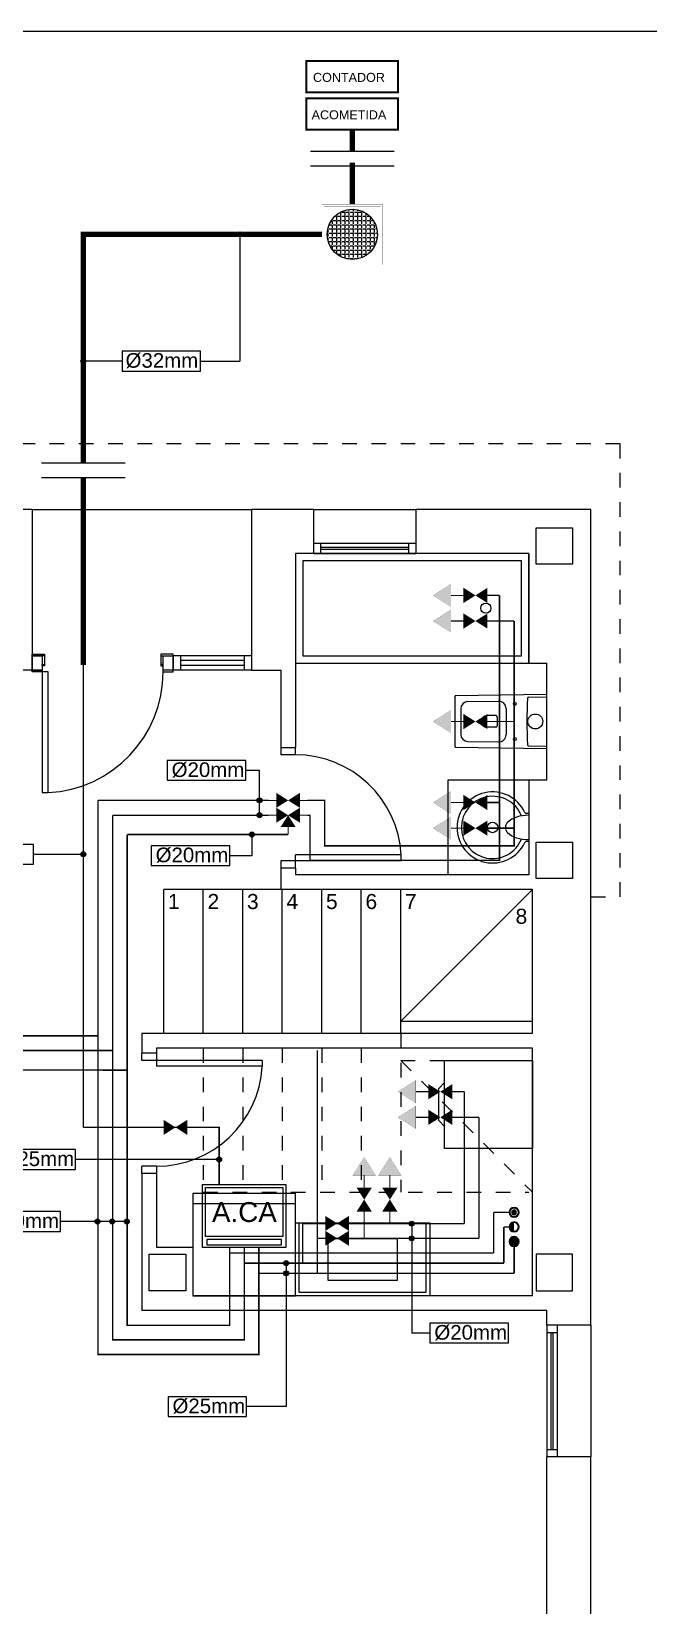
# Model space of a CAD drawing. Header units: millimetres. Extents: x 441156 to 441876, y 4514765 to 4515211.
# Drawn here: x 441370.11 to 441374.33, y 4514959.17 to 4514969.94 of the extents above; entities that cross this region are included whole.
import ezdxf
from ezdxf.enums import TextEntityAlignment as Align

# ---------------------------------------------------------------- set-up
doc = ezdxf.new("R2010")
doc.units = ezdxf.units.MM
for name, pattern in [('CONTINUA', [0]), ('DASHED', [0.75, 0.5, -0.25]), ('RAYITAS', [0.375, 0.25, -0.125])]:
    doc.linetypes.add(name, pattern=pattern)
doc.layers.add('01_cartela', color=6, linetype='Continuous', plot=False)
for name, color, linetype in [('01_mono BAJA', 2, 'Continuous'), ('01_proyección', 4, 'RAYITAS'), ('01_textos', 7, 'Continuous'), ('INGIN CLIMATIZACION TEXTO', 7, 'Continuous'), ('INGIN FONTANERIA ACS', 10, 'Continuous'), ('INGIN FONTANERIA AGUA FRIA', 150, 'Continuous'), ('INGIN FONTANERIA MAQUINAS', 7, 'Continuous'), ('INGIN SANEAMIENTO TEXTO', 7, 'Continuous')]:
    doc.layers.add(name, color=color, linetype=linetype)
doc.styles.add('Estilo1', font='swissel.ttf')
doc.styles.add('NIEVES2', font='sanss___.ttf')

# ---------------------------------------------------------------- blocks, each defined once
blk = doc.blocks.new('CALDERA')
at = {"layer": 'INGIN FONTANERIA MAQUINAS', "color": 5}
for points in [[(2.5155, 32.4781), (2.5155, 32.8604), (3.0215, 32.8604), (3.0215, 32.4781), (2.5155, 32.4781)], [(2.5337, 32.5457), (2.5337, 32.8422), (3.0033, 32.8422), (3.0033, 32.5457)], [(3.0033, 32.5457), (2.5337, 32.5457)]]:
    blk.add_lwpolyline(points, dxfattribs=at)
blk.add_lwpolyline([(2.5418, 32.4941), (2.9951, 32.4941), (2.9951, 32.5273), (2.5418, 32.5273)], close=True, dxfattribs=at)
at = {"layer": 'INGIN FONTANERIA MAQUINAS', "color": 5, "style": 'NIEVES2'}
blk.add_text('A.CA', height=0.12049, dxfattribs=at).set_placement((2.5731, 32.6328))
blk = doc.blocks.new('MONTANTE AF')
at = {"layer": 'INGIN FONTANERIA AGUA FRIA', "ltscale": 0.01}
h = blk.add_hatch(color=256, dxfattribs=at)
h.dxf.hatch_style = 1
edge = h.paths.add_edge_path()
edge.add_arc((52.455, 53.384), 0.222, 0, 360)
edge = h.paths.add_edge_path(flags=17)
edge.add_arc((52.455, 53.384), 0.192, 0, 360)
h = blk.add_hatch(color=256, dxfattribs=at)
h.dxf.hatch_style = 1
edge = h.paths.add_edge_path()
edge.add_arc((52.455, 53.384), 0.192, 0, 360)
for radius in [0.222, 0.192]:
    blk.add_circle((52.455, 53.384), radius, dxfattribs=at)
blk = doc.blocks.new('MONTANTE ACS')
at = {"layer": 'INGIN FONTANERIA ACS', "ltscale": 0.01}
h = blk.add_hatch(color=256, dxfattribs=at)
h.dxf.hatch_style = 1
edge = h.paths.add_edge_path()
edge.add_arc((52.455, 52.184), 0.222, 0, 360)
edge = h.paths.add_edge_path(flags=17)
edge.add_arc((52.455, 52.184), 0.192, 0, 360)
h = blk.add_hatch(color=256, dxfattribs=at)
h.dxf.hatch_style = 1
edge = h.paths.add_edge_path()
edge.add_line((52.455, 51.992), (52.455, 52.376))
edge.add_arc((52.455, 52.184), 0.192, 90, 270)
for radius in [0.222, 0.192]:
    blk.add_circle((52.455, 52.184), radius, dxfattribs=at)
blk = doc.blocks.new('MONTANTE RACS')
at = {"layer": 'INGIN FONTANERIA ACS', "ltscale": 0.01}
h = blk.add_hatch(color=86, dxfattribs=at)
h.dxf.hatch_style = 1
edge = h.paths.add_edge_path()
edge.add_arc((52.455, 50.984), 0.222, 0, 360)
edge = h.paths.add_edge_path(flags=17)
edge.add_arc((52.455, 50.984), 0.192, 0, 360)
h = blk.add_hatch(color=86, dxfattribs=at)
h.dxf.hatch_style = 1
edge = h.paths.add_edge_path()
edge.add_arc((52.455, 50.984), 0.105, 0, 360)
at = {"layer": 'INGIN FONTANERIA ACS', "color": 86, "ltscale": 0.01}
for radius in [0.222, 0.192, 0.105]:
    blk.add_circle((52.455, 50.984), radius, dxfattribs=at)
blk = doc.blocks.new('LLAVE DE CORTE')
at = {"layer": 'INGIN FONTANERIA AGUA FRIA'}
h = blk.add_hatch(color=256, dxfattribs=at)
h.dxf.hatch_style = 1
h.paths.add_polyline_path([(52.208, 49.627), (52.208, 49.94), (52.455, 49.784)])
h = blk.add_hatch(color=256, dxfattribs=at)
h.dxf.hatch_style = 1
h.paths.add_polyline_path([(52.703, 49.627), (52.703, 49.94), (52.455, 49.784)])
at = {"layer": 'INGIN FONTANERIA AGUA FRIA', "ltscale": 0.01}
for points, const_width in [([(52.208, 49.784), (52.05, 49.784)], 0.02), ([(52.208, 49.627), (52.208, 49.94), (52.455, 49.784), (52.208, 49.627)], 0.0015), ([(52.703, 49.627), (52.703, 49.94), (52.455, 49.784), (52.703, 49.627)], 0.0015), ([(52.703, 49.784), (52.861, 49.784)], 0.02)]:
    blk.add_lwpolyline(points, dxfattribs=dict(at, const_width=const_width))
blk = doc.blocks.new('3 VIAS')
at = {"layer": 'INGIN FONTANERIA ACS'}
h = blk.add_hatch(color=256, dxfattribs=at)
h.dxf.hatch_style = 1
h.paths.add_polyline_path([(52.208, 48.427), (52.208, 48.74), (52.455, 48.584)])
h = blk.add_hatch(color=256, dxfattribs=at)
h.dxf.hatch_style = 1
h.paths.add_polyline_path([(52.612, 48.832), (52.299, 48.832), (52.455, 48.584)])
h = blk.add_hatch(color=256, dxfattribs=at)
h.dxf.hatch_style = 1
h.paths.add_polyline_path([(52.703, 48.427), (52.703, 48.74), (52.455, 48.584)])
at = {"layer": 'INGIN FONTANERIA ACS', "ltscale": 0.01}
for points, const_width in [([(52.208, 48.427), (52.208, 48.74), (52.455, 48.584), (52.208, 48.427)], 0.0015), ([(52.612, 48.832), (52.299, 48.832), (52.455, 48.584), (52.612, 48.832)], 0.0015), ([(52.456, 48.832), (52.456, 48.99)], 0.02), ([(52.703, 48.427), (52.703, 48.74), (52.455, 48.584), (52.703, 48.427)], 0.0015), ([(52.208, 48.584), (52.05, 48.584)], 0.02), ([(52.703, 48.584), (52.861, 48.584)], 0.02)]:
    blk.add_lwpolyline(points, dxfattribs=dict(at, const_width=const_width))
blk = doc.blocks.new('A$C05441830')
at = {"layer": '01_mono BAJA', "color": 254, "linetype": 'CONTINUA'}
for p, q in [((4.1, 13.25), (3, 13.25)), ((4.1, 13.25), (4.1, 12.15)), ((4.1, 13.25), (5.6, 13.25)), ((6.025, 13.25), (5.6, 13.25)), ((5.6, 13.25), (5.6, 12.15)), ((6.025, 12.95), (6.025, 13.25)), ((6.025, 13.25), (6.725, 13.25)), ((7.92, 13.25), (6.725, 13.25)), ((6.725, 12.95), (6.725, 13.25)), ((7.92, 7.67), (7.92, 13.25)), ((5.9, 12.95), (5.9, 11.622)), ((6.025, 12.95), (5.9, 12.95)), ((6.025, 13.02), (6.725, 13.02)), ((6.025, 12.95), (6.725, 12.95)), ((6.075, 12.95), (6.075, 13.02)), ((6.075, 12.992), (6.675, 12.992)), ((6.075, 12.978), (6.675, 12.978)), ((6.675, 12.95), (6.675, 13.02)), ((7.495, 12.95), (6.725, 12.95)), ((7.495, 12.95, 0), (7.495, 12.2, 0)), ((4.17, 12.18), (4.17, 12.15)), ((4.185, 12.25), (4.185, 12.19)), ((4.98, 12.25), (4.98, 12.19)), ((4.995, 12.18), (4.995, 12.15)), ((5.065, 12.25), (5.065, 12.15)), ((5.6, 12.25), (5.065, 12.25)), ((5.115, 12.25), (5.115, 12.15)), ((5.55, 12.217), (5.115, 12.217)), ((5.55, 12.183), (5.115, 12.183)), ((5.55, 12.25), (5.55, 12.15)), ((7.495, 12.2), (7.62, 12.2)), ((7.62, 11.4), (7.62, 12.2)), ((4.1, 12.15), (3.9, 12.15)), ((4.11, 12.15), (4.17, 12.15)), ((5.6, 12.15), (5.065, 12.15)), ((5.6, 12.15), (5.8, 12.15)), ((5.8, 12.15), (5.8, 11.622)), ((7.493, 11.966), (7.62, 11.968)), ((7.03, 11.886), (7.03, 11.713)), ((7.08, 11.936), (7.29, 11.939)), ((7.34, 11.889), (7.34, 11.71)), ((7.27, 11.84), (7.21, 11.84)), ((7.27, 11.76), (7.21, 11.76)), ((7.28, 11.83), (7.28, 11.77)), ((7.08, 11.663), (7.29, 11.66)), ((7.493, 11.634), (7.62, 11.632)), ((5.8, 11.622), (5.8, 11.572)), ((5.8, 11.622), (5.9, 11.622)), ((5.9, 11.572), (5.8, 11.572)), ((5.9, 11.572), (5.9, 11.622)), ((6.945, 11.401, 0), (7.495, 11.401, 0)), ((6.945, 10.75), (6.945, 11.401)), ((7.495, 11.4, 0), (7.495, 10.75, 0)), ((7.495, 11.4), (7.62, 11.4)), ((7.493, 11.171, 0), (7.478, 11.171, 0)), ((7.495, 11.169, 0), (7.495, 10.981, 0)), ((7.339, 11.06, 0), (7.338, 11.09, 0)), ((5.9, 10.797), (5.9, 10.888)), ((6.624, 10.888), (5.9, 10.888)), ((6.624, 10.847), (6.624, 10.888)), ((7.493, 10.978, 0), (7.478, 10.979, 0)), ((6.624, 10.847), (5.8, 10.847)), ((5.8, 10.847), (5.8, 10.797)), ((5.8, 10.797), (5.8, 10.65)), ((5.9, 10.797), (5.8, 10.797)), ((5.9, 10.797), (5.9, 10.75)), ((7.495, 10.75), (5.9, 10.75)), ((5, 9.665), (5, 10.65)), ((5.2, 10.65), (5, 10.65)), ((5.8, 10.65), (5.075, 10.65)), ((5.27, 9.665), (5.27, 10.65)), ((5.54, 9.665), (5.54, 10.65)), ((7.52, 10.65), (5.8, 10.65)), ((5.81, 9.665), (5.81, 10.65)), ((6.08, 9.665), (6.08, 10.65)), ((6.35, 9.665), (6.35, 10.65)), ((6.62, 9.665), (6.62, 10.65)), ((6.62, 9.75), (7.52, 10.65)), ((7.52, 9.665), (7.52, 10.65)), ((6.62, 9.75), (7.52, 9.75)), ((7.52, 9.665), (4.85, 9.665)), ((4.85, 9.665), (4.85, 9.532)), ((4.85, 9.482), (4.85, 9.532)), ((4.95, 9.532), (4.85, 9.532)), ((5.674, 9.482), (4.85, 9.482)), ((7.52, 9.565), (4.95, 9.565)), ((4.95, 9.565), (4.95, 9.532)), ((4.95, 9.532), (4.95, 9.441)), ((5.674, 9.482), (5.674, 9.441)), ((7.52, 7.87), (7.52, 9.565)), ((5.674, 9.441), (4.95, 9.441)), ((4.85, 8.707), (4.85, 8.757)), ((4.95, 8.757), (4.85, 8.757)), ((4.95, 8.757), (4.95, 8.707)), ((4.85, 8.707), (4.85, 7.77)), ((4.95, 8.707), (4.85, 8.707)), ((4.95, 8.707), (4.95, 8.205)), ((5.9, 8.5), (5.2, 8.5)), ((5.925, 7.895), (5.925, 8.37)), ((6.795, 7.895), (6.795, 8.37)), ((4.95, 8.205), (5.2, 8.205)), ((5.2, 8.205), (5.2, 7.87)), ((7.52, 7.87), (5.2, 7.87)), ((5.925, 7.895), (6.795, 7.895)), ((7.62, 7.77), (4.85, 7.77)), ((7.62, 7.67), (7.62, 7.77)), ((7.92, 7.67, 0), (7.62, 7.67, 0)), ((7.62, 7.67, 0), (7.62, 6.77, 0)), ((7.69, 7.67, 0), (7.69, 6.77, 0)), ((7.92, 7.67, 0), (7.92, 6.77, 0)), ((7.62, 7.62, 0), (7.69, 7.62, 0)), ((7.648, 6.82, 0), (7.648, 7.62, 0)), ((7.662, 6.82, 0), (7.662, 7.62, 0)), ((7.62, 6.82, 0), (7.69, 6.82, 0)), ((7.62, 5.055), (7.62, 6.77, 0)), ((7.92, 6.77, 0), (7.62, 6.77, 0)), ((7.92, 3), (7.92, 6.77))]:
    blk.add_line(p, q, dxfattribs=at)
for points in [[(7.545, 13.125), (7.795, 13.125), (7.795, 12.875), (7.545, 12.875), (7.545, 13.125)], [(7.495, 12.2), (7.495, 12.95), (5.9, 12.95), (5.9, 12.2)], [(7.445, 12.25), (7.445, 12.9), (5.95, 12.9), (5.95, 12.25)], [(4.185, 12.26), (4.185, 12.25), (4.1, 12.25), (4.1, 12.26)], [(4.17, 12.15), (4.1, 12.15), (4.1, 12.25), (4.17, 12.25)], [(4.185, 12.19), (4.185, 12.18), (4.17, 12.18), (4.17, 12.19)], [(4.98, 12.26), (4.98, 12.25), (5.065, 12.25), (5.065, 12.26)], [(4.98, 12.19), (4.98, 12.18), (4.995, 12.18), (4.995, 12.19)], [(4.17, 12.15), (4.17, 12.14), (4.1, 12.14), (4.1, 12.15)], [(4.17, 12.14), (4.17, 11.315), (4.21, 11.315), (4.21, 12.14)], [(4.995, 12.15), (4.995, 12.14), (5.065, 12.14), (5.065, 12.15)], [(7.545, 10.975), (7.795, 10.975), (7.795, 10.725), (7.545, 10.725), (7.545, 10.975)], [(5.2, 8.57), (5.2, 7.87), (5.9, 7.87), (5.9, 8.57)], [(5.9, 8.37), (6.82, 8.37), (6.82, 7.87), (5.9, 7.87)], [(5.15, 7.905), (4.9, 7.905), (4.9, 8.155), (5.15, 8.155), (5.15, 7.905)], [(7.545, 7.905), (7.795, 7.905), (7.795, 8.155), (7.545, 8.155), (7.545, 7.905)]]:
    blk.add_lwpolyline(points, close=True, dxfattribs=at)
for points in [[(4.995, 12.25), (4.995, 12.15)], [(5.065, 12.15), (5.065, 12.25)]]:
    blk.add_lwpolyline(points, dxfattribs=at)
at = {"layer": '01_mono BAJA', "color": 254, "linetype": 'CONTINUA', "flags": 128}
blk.add_lwpolyline([(7.62, 11.981, 0.414214), (7.616, 11.985), (7.615, 11.985), (6.995, 11.975, 0.436396), (6.99, 11.971), (6.99, 11.629, 0.436396), (6.995, 11.625), (7.615, 11.615), (7.616, 11.615, 0.414214), (7.62, 11.619)], format="xyb", close=True, dxfattribs=at)
at = {"layer": '01_mono BAJA', "color": 254, "linetype": 'CONTINUA', "elevation": 0}
for points in [[(6.92, 9.48), (7.52, 9.48), (7.52, 8.88), (6.92, 8.88)], [(6.124, 8.263), (6.596, 8.263), (6.596, 7.977), (6.124, 7.977)]]:
    blk.add_lwpolyline(points, close=True, dxfattribs=at)
blk.add_lwpolyline([(6.92, 9.03), (6.88, 9.07), (6.88, 9.29), (6.92, 9.33)], dxfattribs=at)
at = {"layer": '01_mono BAJA', "color": 254, "linetype": 'CONTINUA'}
for centre, radius in [((7.202, 12.575), 0.035), ((7.4, 11.92), 0.01), ((7.54, 11.8), 0.051), ((7.4, 11.68), 0.01), ((7.248, 11.075, 0), 0.036)]:
    blk.add_circle(centre, radius, dxfattribs=at)
for centre, radius, start, end in [((4.169, 12.14), 0.827, 272.8856, 359.9505), ((10.465, 11.8), 2.982, 176.9359, 183.0641), ((7.494, 11.959), 0.007, 90.924, 176.9359), ((7.08, 11.886), 0.05, 90.924, 180), ((7.29, 11.889), 0.05, 0, 90.924), ((7.21, 11.8), 0.04, 90, 270), ((7.27, 11.83), 0.01, 0, 90), ((7.27, 11.77), 0.01, 270, 0), ((7.08, 11.713), 0.05, 180, 269.076), ((7.29, 11.71), 0.05, 269.076, 0), ((7.494, 11.641), 0.007, 183.0641, 269.076), ((5.9, 10.847), 0.725, 3.2758, 90), ((7.248, 11.075, 0), 0.243, 24.8749, 335.1251), ((7.248, 11.075, 0), 0.213, 22.0656, 338.0564), ((7.386, 11.075, 0), 0.0498, 135.6956, 162.5904), ((7.453, 11.009, 0), 0.143, 106.8165, 135.6956), ((7.492, 10.879, 0), 0.279, 89.383, 106.8165), ((7.479, 11.183, 0), 0.0128, 210.5291, 266.214), ((7.493, 11.169, 0), 0.0027, 0, 83.3159), ((7.386, 11.075, 0), 0.0498, 197.9532, 224.3044), ((7.453, 11.14, 0), 0.143, 224.3044, 253.1835), ((7.492, 11.271, 0), 0.279, 253.1835, 270.617), ((7.479, 10.966, 0), 0.0128, 93.786, 149.4709), ((7.493, 10.981, 0), 0.0027, 276.6841, 0), ((4.95, 9.482), 0.725, 270, 356.7242)]:
    blk.add_arc(centre, radius, start, end, dxfattribs=at)
at = {"layer": '01_proyección', "color": 120, "ltscale": 0.25}
for p, q in [((6.62, 9.665), (6.62, 8.58)), ((5.27, 9.565), (5.27, 8.58)), ((5.54, 9.565), (5.54, 8.58)), ((5.81, 9.565), (5.81, 8.58)), ((6.08, 9.565), (6.08, 8.58)), ((6.35, 9.565), (6.35, 8.58)), ((6.62, 9.48), (7.52, 9.48)), ((6.62, 9.48), (7.52, 8.58)), ((5.27, 8.58), (7.495, 8.58))]:
    blk.add_line(p, q, dxfattribs=at)
at = {"layer": '01_proyección', "color": 120, "ltscale": 0.25, "elevation": 0}
blk.add_lwpolyline([(7.92, 10.6), (8.12, 10.6), (8.12, 13.7), (0, 13.7), (0, 7.68), (0.4, 7.68)], dxfattribs=at)
at = {"layer": '01_mono BAJA', "color": 254, "linetype": 'CONTINUA', "style": 'NIEVES2'}
for s, p in [('1', (5.069, 10.517)), ('2', (5.339, 10.517)), ('3', (5.609, 10.517)), ('4', (5.879, 10.517)), ('5', (6.149, 10.517)), ('6', (6.419, 10.517)), ('7', (6.689, 10.517)), ('8', (7.445, 10.416))]:
    blk.add_text(s, height=0.103, dxfattribs=at).set_placement(p, align=Align.CENTER)
blk = doc.blocks.new('ARQUETA REGISTRO')
at = {"layer": 'INGIN FONTANERIA AGUA FRIA'}
h = blk.add_hatch(dxfattribs=at)
h.set_pattern_fill('ANGLE', color=256, scale=0.01)
h.set_pattern_definition([(0, (0, 0), (0, 0.06985), [0.0508, -0.01905]), (90, (0, 0), (-0.06985, 4e-18), [0.0508, -0.01905])])
edge = h.paths.add_edge_path()
edge.add_arc((52.458, 47.384), 0.416, 0, 360)
at = {"layer": 'INGIN FONTANERIA AGUA FRIA', "ltscale": 0.01, "const_width": 0.0015}
for points in [[(51.958, 47.884), (52.958, 47.884), (52.958, 46.884), (51.958, 46.884)], [(51.99, 47.852), (52.927, 47.852), (52.927, 46.916), (51.99, 46.916)]]:
    blk.add_lwpolyline(points, close=True, dxfattribs=at)
at = {"layer": 'INGIN FONTANERIA AGUA FRIA', "ltscale": 0.05}
blk.add_circle((52.458, 47.384), 0.416, dxfattribs=at)

msp = doc.modelspace()

# ---------------------------------------------------------------- hatches: boundary and pattern name
at = {"layer": 'INGIN CLIMATIZACION TEXTO', "linetype": 'Continuous', "ltscale": 0.5}
h = msp.add_hatch(color=2, dxfattribs=at)
edge = h.paths.add_edge_path()
edge.add_arc((441371.53706165, 4514968.54841845), 0.016875, 0, 360)
h = msp.add_hatch(color=2, dxfattribs=at)
edge = h.paths.add_edge_path()
edge.add_arc((441370.46725745, 4514967.68110379), 0.016875, 0, 360)
h = msp.add_hatch(color=2, dxfattribs=at)
edge = h.paths.add_edge_path()
edge.add_arc((441371.67226479, 4514964.67662871), 0.016875, 0, 360)
h = msp.add_hatch(color=2, dxfattribs=at)
edge = h.paths.add_edge_path()
edge.add_arc((441371.67226479, 4514964.57487043), 0.016875, 0, 360)
h = msp.add_hatch(color=2, dxfattribs=at)
edge = h.paths.add_edge_path()
edge.add_arc((441371.6190133, 4514964.44285247), 0.016875, 0, 360)
h = msp.add_hatch(color=2, dxfattribs=at)
edge = h.paths.add_edge_path()
edge.add_arc((441370.46725745, 4514964.3078081), 0.016875, 0, 360)
h = msp.add_hatch(color=2, dxfattribs=at)
edge = h.paths.add_edge_path()
edge.add_arc((441371.39599681, 4514962.21978494), 0.016875, 0, 360)
h = msp.add_hatch(color=2, dxfattribs=at)
edge = h.paths.add_edge_path()
edge.add_arc((441370.56401822, 4514961.79563492), 0.016875, 0, 360)
h = msp.add_hatch(color=2, dxfattribs=at)
edge = h.paths.add_edge_path()
edge.add_arc((441370.66401822, 4514961.79563492), 0.016875, 0, 360)
h = msp.add_hatch(color=2, dxfattribs=at)
edge = h.paths.add_edge_path()
edge.add_arc((441370.76401822, 4514961.79563492), 0.016875, 0, 360)
h = msp.add_hatch(color=2, dxfattribs=at)
edge = h.paths.add_edge_path()
edge.add_arc((441372.7120169, 4514961.78087393), 0.016875, 0, 360)
h = msp.add_hatch(color=2, dxfattribs=at)
edge = h.paths.add_edge_path()
edge.add_arc((441372.7120169, 4514961.68087393), 0.016875, 0, 360)
h = msp.add_hatch(color=2, dxfattribs=at)
edge = h.paths.add_edge_path()
edge.add_arc((441371.8543204, 4514961.51087228), 0.016875, 0, 360)
h = msp.add_hatch(color=2, dxfattribs=at)
edge = h.paths.add_edge_path()
edge.add_arc((441371.8543204, 4514961.44087228), 0.016875, 0, 360)
at = {"layer": 'INGIN FONTANERIA ACS'}
h = msp.add_hatch(color=256, dxfattribs=at)
h.dxf.hatch_style = 1
h.paths.add_polyline_path([(441372.12168197, 4514961.73175307), (441372.12168197, 4514961.83351136), (441372.20221683, 4514961.78276636)])
h = msp.add_hatch(color=256, dxfattribs=at)
h.dxf.hatch_style = 1
h.paths.add_polyline_path([(441372.2827517, 4514961.73175307), (441372.2827517, 4514961.83351136), (441372.20221683, 4514961.78276636)])
at = {"layer": 'INGIN FONTANERIA AGUA FRIA'}
h = msp.add_hatch(color=10, dxfattribs=at)
h.dxf.hatch_style = 1
h.paths.add_polyline_path([(441372.98039522, 4514966.15598799), (441372.98039522, 4514966.00136525), (441372.85802167, 4514966.07847279)])
h = msp.add_hatch(color=10, dxfattribs=at)
h.dxf.hatch_style = 1
h.paths.add_polyline_path([(441373.06633933, 4514966.13021753), (441373.06633933, 4514966.0271357), (441373.14792169, 4514966.07854073)])
h = msp.add_hatch(color=10, dxfattribs=at)
h.dxf.hatch_style = 1
h.paths.add_polyline_path([(441373.22950405, 4514966.13021753), (441373.22950405, 4514966.0271357), (441373.14792169, 4514966.07854073)])
h = msp.add_hatch(color=256, dxfattribs=at)
h.dxf.hatch_style = 1
h.paths.add_polyline_path([(441372.98039522, 4514965.98076399), (441372.98039522, 4514965.82614125), (441372.85802167, 4514965.90324879)])
h = msp.add_hatch(color=256, dxfattribs=at)
h.dxf.hatch_style = 1
h.paths.add_polyline_path([(441373.06633933, 4514965.95499354), (441373.06633933, 4514965.85191171), (441373.14792169, 4514965.90331674)])
h = msp.add_hatch(color=256, dxfattribs=at)
h.dxf.hatch_style = 1
h.paths.add_polyline_path([(441373.22950405, 4514965.95499354), (441373.22950405, 4514965.85191171), (441373.14792169, 4514965.90331674)])
h = msp.add_hatch(color=256, dxfattribs=at)
h.dxf.hatch_style = 1
h.paths.add_polyline_path([(441372.98039522, 4514965.13835708), (441372.98039522, 4514965.29297982), (441372.85802167, 4514965.21587228)])
h = msp.add_hatch(color=256, dxfattribs=at)
h.dxf.hatch_style = 1
h.paths.add_polyline_path([(441373.06633932, 4514965.16412754), (441373.06633932, 4514965.26720936), (441373.14792169, 4514965.21580434)])
h = msp.add_hatch(color=256, dxfattribs=at)
h.dxf.hatch_style = 1
h.paths.add_polyline_path([(441373.22950405, 4514965.16412754), (441373.22950405, 4514965.26720936), (441373.14792169, 4514965.21580434)])
h = msp.add_hatch(color=10, dxfattribs=at)
h.dxf.hatch_style = 1
h.paths.add_polyline_path([(441372.98039524, 4514964.73917171), (441372.98039524, 4514964.58454897), (441372.85802169, 4514964.66165651)])
h = msp.add_hatch(color=10, dxfattribs=at)
h.dxf.hatch_style = 1
h.paths.add_polyline_path([(441373.06633934, 4514964.71340126), (441373.06633934, 4514964.61031943), (441373.14792171, 4514964.66172446)])
h = msp.add_hatch(color=10, dxfattribs=at)
h.dxf.hatch_style = 1
h.paths.add_polyline_path([(441373.22950407, 4514964.71340126), (441373.22950407, 4514964.61031943), (441373.14792171, 4514964.66172446)])
h = msp.add_hatch(color=256, dxfattribs=at)
h.dxf.hatch_style = 1
h.paths.add_polyline_path([(441372.98039524, 4514964.56394772), (441372.98039524, 4514964.40932498), (441372.85802169, 4514964.48643252)])
h = msp.add_hatch(color=256, dxfattribs=at)
h.dxf.hatch_style = 1
h.paths.add_polyline_path([(441373.06633934, 4514964.53817726), (441373.06633934, 4514964.43509544), (441373.14792171, 4514964.48650046)])
h = msp.add_hatch(color=256, dxfattribs=at)
h.dxf.hatch_style = 1
h.paths.add_polyline_path([(441373.22950407, 4514964.53817726), (441373.22950407, 4514964.43509544), (441373.14792171, 4514964.48650046)])
h = msp.add_hatch(color=10, dxfattribs=at)
h.dxf.hatch_style = 1
h.paths.add_polyline_path([(441372.74037537, 4514962.76099948), (441372.74037537, 4514962.60637673), (441372.61800182, 4514962.68348428)])
h = msp.add_hatch(color=10, dxfattribs=at)
h.dxf.hatch_style = 1
h.paths.add_polyline_path([(441372.82631948, 4514962.73522902), (441372.82631948, 4514962.63214719), (441372.90790184, 4514962.68355222)])
h = msp.add_hatch(color=10, dxfattribs=at)
h.dxf.hatch_style = 1
h.paths.add_polyline_path([(441372.98948421, 4514962.73522902), (441372.98948421, 4514962.63214719), (441372.90790184, 4514962.68355222)])
h = msp.add_hatch(color=256, dxfattribs=at)
h.dxf.hatch_style = 1
h.paths.add_polyline_path([(441372.74037537, 4514962.58577548), (441372.74037537, 4514962.43115274), (441372.61800182, 4514962.50826028)])
h = msp.add_hatch(color=256, dxfattribs=at)
h.dxf.hatch_style = 1
h.paths.add_polyline_path([(441372.82631948, 4514962.56000503), (441372.82631948, 4514962.4569232), (441372.90790184, 4514962.50832823)])
h = msp.add_hatch(color=256, dxfattribs=at)
h.dxf.hatch_style = 1
h.paths.add_polyline_path([(441372.98948421, 4514962.56000503), (441372.98948421, 4514962.4569232), (441372.90790184, 4514962.50832823)])
h = msp.add_hatch(color=256, dxfattribs=at)
h.dxf.hatch_style = 1
h.paths.add_polyline_path([(441372.46476805, 4514962.11273635), (441372.31014531, 4514962.11273635), (441372.38725285, 4514962.2351099)])
h = msp.add_hatch(color=10, dxfattribs=at)
h.dxf.hatch_style = 1
h.paths.add_polyline_path([(441372.63999205, 4514962.11273635), (441372.4853693, 4514962.11273635), (441372.56247685, 4514962.2351099)])
h = msp.add_hatch(color=256, dxfattribs=at)
h.dxf.hatch_style = 1
h.paths.add_polyline_path([(441372.4389976, 4514962.02679225), (441372.33591577, 4514962.02679225), (441372.38732079, 4514961.94520988)])
h = msp.add_hatch(color=10, dxfattribs=at)
h.dxf.hatch_style = 1
h.paths.add_polyline_path([(441372.61422159, 4514962.02679225), (441372.51113976, 4514962.02679225), (441372.56254479, 4514961.94520988)])
h = msp.add_hatch(color=256, dxfattribs=at)
h.dxf.hatch_style = 1
h.paths.add_polyline_path([(441372.4389976, 4514961.86362752), (441372.33591577, 4514961.86362752), (441372.38732079, 4514961.94520988)])
h = msp.add_hatch(color=10, dxfattribs=at)
h.dxf.hatch_style = 1
h.paths.add_polyline_path([(441372.61422159, 4514961.86362752), (441372.51113976, 4514961.86362752), (441372.56254479, 4514961.94520988)])

# ---------------------------------------------------------------- linework, layer by layer
at = {"layer": '01_cartela', "color": 3}
msp.add_lwpolyline([(441363.37182267, 4514969.93626665), (441363.37182267, 4514948.40124264), (441394.00981074, 4514948.40124264), (441394.00981074, 4514969.93626665)], close=True, dxfattribs=at)
at = {"layer": 'INGIN CLIMATIZACION TEXTO', "color": 2, "linetype": 'Continuous', "ltscale": 0.5}
for p, q in [((441371.53706165, 4514968.54841845, 0.0000052), (441371.53706165, 4514967.68110379, 0.0000052)), ((441370.73211133, 4514967.68110379, 0.0000052), (441370.46725745, 4514967.68110379, 0.0000052)), ((441371.26875664, 4514967.68110379, 0.0000052), (441371.53706165, 4514967.68110379, 0.0000052)), ((441371.67226479, 4514964.881359, 0.0000052), (441371.57724686, 4514964.881359, 0.0000052)), ((441371.6190133, 4514964.44285247, 0.0000052), (441371.6190133, 4514964.2982282, 0.0000052)), ((441371.6190133, 4514964.2982282, 0.0000052), (441371.46778688, 4514964.2982282, 0.0000052)), ((441371.39599681, 4514962.21978494, 0.0000052), (441370.41410478, 4514962.21978494, 0.0000052)), ((441372.7120169, 4514961.78087393, 0.0000052), (441372.7120169, 4514961.0323577, 0.0000052)), ((441371.8543204, 4514961.51087228, 0.0000052), (441371.8543204, 4514960.52912799, 0.0000052)), ((441372.83657335, 4514961.0323577, 0.0000052), (441372.7120169, 4514961.0323577, 0.0000052)), ((441371.8543204, 4514960.52912799, 0.0000052), (441371.58307779, 4514960.52912799, 0.0000052))]:
    msp.add_line(p, q, dxfattribs=at)
at = {"layer": 'INGIN CLIMATIZACION TEXTO', "color": 2, "linetype": 'Continuous', "ltscale": 0.5, "elevation": 0.0000052}
for points in [[(441370.73211133, 4514967.61336478), (441371.26875664, 4514967.61336478), (441371.26875664, 4514967.74884281), (441370.73211133, 4514967.74884281)], [(441371.04060155, 4514964.81361999), (441371.57724686, 4514964.81361999), (441371.57724686, 4514964.94909802), (441371.04060155, 4514964.94909802)], [(441369.5907654, 4514964.24006908), (441370.12741071, 4514964.24006908), (441370.12741071, 4514964.37554711), (441369.5907654, 4514964.37554711)], [(441370.93114157, 4514964.23048918), (441371.46778688, 4514964.23048918), (441371.46778688, 4514964.36596721), (441370.93114157, 4514964.36596721)], [(441369.87745947, 4514962.15204592), (441370.41410478, 4514962.15204592), (441370.41410478, 4514962.28752395), (441369.87745947, 4514962.28752395)], [(441369.77399782, 4514961.72789591), (441370.31064313, 4514961.72789591), (441370.31064313, 4514961.86337394), (441369.77399782, 4514961.86337394)], [(441372.83657335, 4514960.96461869), (441373.37321866, 4514960.96461869), (441373.37321866, 4514961.10009672), (441372.83657335, 4514961.10009672)], [(441371.04643248, 4514960.46138898), (441371.58307779, 4514960.46138898), (441371.58307779, 4514960.59686701), (441371.04643248, 4514960.59686701)]]:
    msp.add_lwpolyline(points, close=True, dxfattribs=at)
for points in [[(441371.67226479, 4514964.57487043), (441371.67226479, 4514964.881359)], [(441370.12741071, 4514964.3078081), (441370.12741071, 4514964.3078081), (441370.46725745, 4514964.3078081)], [(441370.76401822, 4514961.79563492), (441370.31064313, 4514961.79563492)]]:
    msp.add_lwpolyline(points, dxfattribs=at)
at = {"layer": 'INGIN CLIMATIZACION TEXTO', "color": 2, "linetype": 'Continuous', "ltscale": 0.5}
for centre in [(441371.53706165, 4514968.54841845, 0.0000052), (441370.46725745, 4514967.68110379, 0.0000052), (441371.67226479, 4514964.67662871, 0.0000052), (441371.67226479, 4514964.57487043, 0.0000052), (441371.6190133, 4514964.44285247, 0.0000052), (441370.46725745, 4514964.3078081, 0.0000052), (441371.39599681, 4514962.21978494, 0.0000052), (441370.56401822, 4514961.79563492, 0.0000052), (441370.66401822, 4514961.79563492, 0.0000052), (441370.76401822, 4514961.79563492, 0.0000052), (441372.7120169, 4514961.78087393, 0.0000052), (441372.7120169, 4514961.68087393, 0.0000052), (441371.8543204, 4514961.51087228, 0.0000052), (441371.8543204, 4514961.44087228, 0.0000052)]:
    msp.add_circle(centre, 0.016875, dxfattribs=at)
at = {"layer": 'INGIN FONTANERIA ACS', "linetype": 'CONTINUA', "ltscale": 3, "const_width": 0.01, "elevation": 0.0000052}
for points in [[(441371.99914127, 4514964.57487043), (441372.01725744, 4514964.57487043), (441372.01725744, 4514964.26587228), (441373.31225764, 4514964.26587228), (441373.31225764, 4514966.07867662)], [(441373.22950405, 4514966.07867662), (441373.31225764, 4514966.07867662)], [(441373.22950407, 4514964.66186034), (441373.31225764, 4514964.66186034)], [(441371.56725745, 4514961.6178038), (441371.56725745, 4514960.98587228), (441370.66725745, 4514960.98587228), (441370.66725745, 4514964.57487043)], [(441370.66725745, 4514964.57487043), (441371.73537363, 4514964.57487043)], [(441367.97144051, 4514962.96587228), (441370.66725745, 4514962.96587228)], [(441373.07223779, 4514962.68368811), (441373.07223779, 4514961.78087393)], [(441371.96725745, 4514961.51087228), (441371.96725745, 4514961.78087393)], [(441371.96725745, 4514961.78087393), (441373.07223779, 4514961.78087393)], [(441373.34223779, 4514961.75839129), (441373.34223779, 4514961.51087228)], [(441373.41223779, 4514961.75839129), (441373.34223779, 4514961.75839129)], [(441373.44166176, 4514961.75839129), (441373.44628742, 4514961.75839129)], [(441371.56725745, 4514961.51087228), (441373.34223779, 4514961.51087228)]]:
    msp.add_lwpolyline(points, dxfattribs=at)
at = {"layer": 'INGIN FONTANERIA ACS', "color": 86, "linetype": 'CONTINUA', "ltscale": 3, "const_width": 0.01, "elevation": 0.0000052}
for points in [[(441371.46725745, 4514961.6178038), (441371.46725745, 4514961.08587228), (441370.76725745, 4514961.08587228), (441370.76725745, 4514964.44285247)], [(441371.86712331, 4514964.44285247), (441370.76725745, 4514964.44285247)], [(441369.61725745, 4514962.83271081), (441370.76725745, 4514962.83114964)], [(441373.27223779, 4514961.85839129), (441373.27223779, 4514961.58087228)], [(441373.38281382, 4514961.85839129), (441373.27223779, 4514961.85839129)], [(441371.46725745, 4514961.58087228), (441373.27223779, 4514961.58087228)]]:
    msp.add_lwpolyline(points, dxfattribs=at)
at = {"layer": 'INGIN FONTANERIA ACS', "ltscale": 0.01, "elevation": 0.0000052}
for points, const_width in [([(441372.12168197, 4514961.78263221), (441372.07033301, 4514961.78263221)], 0.00650324), ([(441372.12168197, 4514961.73175307), (441372.12168197, 4514961.83351136), (441372.20221683, 4514961.78276636), (441372.12168197, 4514961.73175307)], 0.00048774), ([(441372.2827517, 4514961.73175307), (441372.2827517, 4514961.83351136), (441372.20221683, 4514961.78276636), (441372.2827517, 4514961.73175307)], 0.00048774), ([(441372.2827517, 4514961.78263221), (441372.33410065, 4514961.78263221)], 0.00650324)]:
    msp.add_lwpolyline(points, dxfattribs=dict(at, const_width=const_width))
at = {"layer": 'INGIN FONTANERIA AGUA FRIA', "linetype": 'DASHED', "ltscale": 0.3, "const_width": 0.0375, "elevation": 0.00000573}
for points in [[(441372.30584772, 4514969.26369416), (441372.30584772, 4514969.11772912)], [(441372.30584772, 4514969.03944389), (441372.30584772, 4514968.75487039)]]:
    msp.add_lwpolyline(points, dxfattribs=at)
at = {"layer": 'INGIN FONTANERIA AGUA FRIA', "linetype": 'DASHED', "ltscale": 0.1, "const_width": 0.0375, "elevation": 0.0000052}
for points in [[(441370.46725745, 4514966.98403979), (441370.46725745, 4514968.54841845), (441372.09939579, 4514968.54841845)], [(441370.46725745, 4514965.60244524), (441370.46725745, 4514966.88403979)]]:
    msp.add_lwpolyline(points, dxfattribs=at)
at = {"layer": 'INGIN FONTANERIA AGUA FRIA', "color": 10, "ltscale": 0.01}
for points, const_width, elevation in [([(441372.98039522, 4514966.15598799), (441372.98039522, 4514966.00136525), (441372.85802167, 4514966.07847279), (441372.98039522, 4514966.15598799)], 0.00074113, 0.0000052), ([(441373.06633933, 4514966.07867662), (441372.98039522, 4514966.07867662)], 0.00723936, 0.0000052), ([(441373.06633933, 4514966.13021753), (441373.06633933, 4514966.0271357), (441373.14792169, 4514966.07854073), (441373.06633933, 4514966.13021753)], 0.00049409, 0.0000052), ([(441373.22950405, 4514966.13021753), (441373.22950405, 4514966.0271357), (441373.14792169, 4514966.07854073), (441373.22950405, 4514966.13021753)], 0.00049409, 0.0000052), ([(441372.98039524, 4514964.73917171), (441372.98039524, 4514964.58454897), (441372.85802169, 4514964.66165651), (441372.98039524, 4514964.73917171)], 0.00074113, 0.0000052), ([(441373.06633934, 4514964.66186034), (441372.98039524, 4514964.66186034)], 0.00723936, 0.0000052), ([(441373.06633934, 4514964.71340126), (441373.06633934, 4514964.61031943), (441373.14792171, 4514964.66172446), (441373.06633934, 4514964.71340126)], 0.00049409, 0.0000052), ([(441373.22950407, 4514964.71340126), (441373.22950407, 4514964.61031943), (441373.14792171, 4514964.66172446), (441373.22950407, 4514964.71340126)], 0.00049409, 0.0000052), ([(441372.74037537, 4514962.76099948), (441372.74037537, 4514962.60637673), (441372.61800182, 4514962.68348428), (441372.74037537, 4514962.76099948)], 0.00074113, 0.000004), ([(441372.82631948, 4514962.73522902), (441372.82631948, 4514962.63214719), (441372.90790184, 4514962.68355222), (441372.82631948, 4514962.73522902)], 0.00049409, 0.000004), ([(441372.98948421, 4514962.73522902), (441372.98948421, 4514962.63214719), (441372.90790184, 4514962.68355222), (441372.98948421, 4514962.73522902)], 0.00049409, 0.000004), ([(441372.82631948, 4514962.68368811), (441372.74037537, 4514962.68368811)], 0.00723936, 0.000004), ([(441372.98948421, 4514962.68368811), (441373.07223779, 4514962.68368811)], 0.00723936, 0.000004), ([(441372.63999205, 4514962.11273635), (441372.4853693, 4514962.11273635), (441372.56247685, 4514962.2351099), (441372.63999205, 4514962.11273635)], 0.00074113, 0.0000052), ([(441372.56268067, 4514962.02679225), (441372.56268067, 4514962.11273635)], 0.00723936, 0.0000052), ([(441372.61422159, 4514962.02679225), (441372.51113976, 4514962.02679225), (441372.56254479, 4514961.94520988), (441372.61422159, 4514962.02679225)], 0.00049409, 0.0000052), ([(441372.61422159, 4514961.86362752), (441372.51113976, 4514961.86362752), (441372.56254479, 4514961.94520988), (441372.61422159, 4514961.86362752)], 0.00049409, 0.0000052), ([(441372.56268067, 4514961.86362752), (441372.56268067, 4514961.78087393)], 0.00723936, 0.0000052)]:
    msp.add_lwpolyline(points, dxfattribs=dict(at, const_width=const_width, elevation=elevation))
at = {"layer": 'INGIN FONTANERIA AGUA FRIA', "ltscale": 0.01}
for points, const_width, elevation in [([(441372.98039522, 4514965.98076399), (441372.98039522, 4514965.82614125), (441372.85802167, 4514965.90324879), (441372.98039522, 4514965.98076399)], 0.00074113, 0.0000052), ([(441373.06633933, 4514965.95499354), (441373.06633933, 4514965.85191171), (441373.14792169, 4514965.90331674), (441373.06633933, 4514965.95499354)], 0.00049409, 0.0000052), ([(441373.22950405, 4514965.95499354), (441373.22950405, 4514965.85191171), (441373.14792169, 4514965.90331674), (441373.22950405, 4514965.95499354)], 0.00049409, 0.0000052), ([(441373.06633933, 4514965.90345262), (441372.98039522, 4514965.90345262)], 0.00723936, 0.0000052), ([(441372.98039522, 4514965.13835708), (441372.98039522, 4514965.29297982), (441372.85802167, 4514965.21587228), (441372.98039522, 4514965.13835708)], 0.00074113, 0.0000052), ([(441373.06633932, 4514965.21566845), (441372.98039522, 4514965.21566845)], 0.00723936, 0.0000052), ([(441373.06633932, 4514965.16412754), (441373.06633932, 4514965.26720936), (441373.14792169, 4514965.21580434), (441373.06633932, 4514965.16412754)], 0.00049409, 0.0000052), ([(441373.22950405, 4514965.16412754), (441373.22950405, 4514965.26720936), (441373.14792169, 4514965.21580434), (441373.22950405, 4514965.16412754)], 0.00049409, 0.0000052), ([(441373.22950405, 4514965.21566845), (441373.41225764, 4514965.21566845)], 0.0075, 0.0000052), ([(441372.98039524, 4514964.56394772), (441372.98039524, 4514964.40932498), (441372.85802169, 4514964.48643252), (441372.98039524, 4514964.56394772)], 0.00074113, 0.0000052), ([(441373.06633934, 4514964.48663635), (441372.98039524, 4514964.48663635)], 0.00723936, 0.0000052), ([(441373.06633934, 4514964.53817726), (441373.06633934, 4514964.43509544), (441373.14792171, 4514964.48650046), (441373.06633934, 4514964.53817726)], 0.00049409, 0.0000052), ([(441373.22950407, 4514964.53817726), (441373.22950407, 4514964.43509544), (441373.14792171, 4514964.48650046), (441373.22950407, 4514964.53817726)], 0.00049409, 0.0000052), ([(441372.74037537, 4514962.58577548), (441372.74037537, 4514962.43115274), (441372.61800182, 4514962.50826028), (441372.74037537, 4514962.58577548)], 0.00074113, 0.000004), ([(441372.82631948, 4514962.50846411), (441372.74037537, 4514962.50846411)], 0.00723936, 0.000004), ([(441372.82631948, 4514962.56000503), (441372.82631948, 4514962.4569232), (441372.90790184, 4514962.50832823), (441372.82631948, 4514962.56000503)], 0.00049409, 0.000004), ([(441372.98948421, 4514962.56000503), (441372.98948421, 4514962.4569232), (441372.90790184, 4514962.50832823), (441372.98948421, 4514962.56000503)], 0.00049409, 0.000004), ([(441372.98948421, 4514962.50846411), (441373.17223779, 4514962.50846411)], 0.0075, 0.000004), ([(441372.46476805, 4514962.11273635), (441372.31014531, 4514962.11273635), (441372.38725285, 4514962.2351099), (441372.46476805, 4514962.11273635)], 0.00074113, 0.0000052), ([(441372.38745668, 4514962.02679225), (441372.38745668, 4514962.11273635)], 0.00723936, 0.0000052), ([(441372.4389976, 4514962.02679225), (441372.33591577, 4514962.02679225), (441372.38732079, 4514961.94520988), (441372.4389976, 4514962.02679225)], 0.00049409, 0.0000052), ([(441372.4389976, 4514961.86362752), (441372.33591577, 4514961.86362752), (441372.38732079, 4514961.94520988), (441372.4389976, 4514961.86362752)], 0.00049409, 0.0000052), ([(441372.38745668, 4514961.86362752), (441372.38745668, 4514961.68087393)], 0.0075, 0.0000052)]:
    msp.add_lwpolyline(points, dxfattribs=dict(at, const_width=const_width, elevation=elevation))
at = {"layer": 'INGIN FONTANERIA AGUA FRIA', "const_width": 0.01}
for points, elevation in [([(441371.99914127, 4514964.67662871), (441372.11725744, 4514964.67662871), (441372.11725744, 4514964.36587228), (441373.41225764, 4514964.36587228), (441373.41225764, 4514965.90345262)], 0.0000052), ([(441373.22950405, 4514965.90345262), (441373.41225764, 4514965.90345262)], 0.0000052), ([(441370.46725745, 4514965.61588714), (441370.46725745, 4514962.43977609)], 0.0000052), ([(441371.66725745, 4514961.6178038), (441371.66725745, 4514960.88587228), (441370.56725745, 4514960.88587228), (441370.56725745, 4514964.67662871)], 0.0000052), ([(441371.73537363, 4514964.67662871), (441370.56725745, 4514964.67662871)], 0.0000052), ([(441373.22950407, 4514964.48663635), (441373.41225764, 4514964.48663635)], 0.0000052), ([(441370.56725745, 4514963.06587228), (441366.35475634, 4514963.06587228)], 0.00000244), ([(441372.06725745, 4514961.44087228), (441372.06725745, 4514962.96587228)], 0.0000052), ([(441373.17223779, 4514962.50846411), (441373.17223779, 4514961.68087393)], 0.0000052), ([(441371.39599681, 4514962.04911791), (441371.39599681, 4514962.43977609), (441370.46725745, 4514962.43977609)], 0.0000052), ([(441372.06725745, 4514961.68087393), (441373.17223779, 4514961.68087393)], 0.0000052), ([(441373.41223779, 4514961.65839129), (441373.41223779, 4514961.44087228)], 0.0000052), ([(441371.66725745, 4514961.44087228), (441373.41223779, 4514961.44087228)], 0.0000052)]:
    msp.add_lwpolyline(points, dxfattribs=dict(at, elevation=elevation))
at = {"layer": 'INGIN FONTANERIA MAQUINAS'}
for p, q in [((441372.01919235, 4514969.11772912, 0.00000573), (441372.5925031, 4514969.11772912, 0.00000573)), ((441372.01919235, 4514969.01772912, 0.00000573), (441372.5925031, 4514969.01772912, 0.00000573)), ((441370.75391283, 4514966.98403979, 0.0000052), (441370.18060208, 4514966.98403979, 0.0000052)), ((441370.75391283, 4514966.88403979, 0.0000052), (441370.18060208, 4514966.88403979, 0.0000052))]:
    msp.add_line(p, q, dxfattribs=at)
at = {"layer": 'INGIN FONTANERIA MAQUINAS', "ltscale": 0.01, "const_width": 0.01361222, "elevation": 0.00000573}
for points in [[(441371.99229884, 4514969.51974492), (441372.6193966, 4514969.51974492), (441372.6193966, 4514969.73392242), (441371.99229884, 4514969.73392242)], [(441371.99229884, 4514969.26369416), (441372.6193966, 4514969.26369416), (441372.6193966, 4514969.47787166), (441371.99229884, 4514969.47787166)]]:
    msp.add_lwpolyline(points, close=True, dxfattribs=at)

# ---------------------------------------------------------------- block references
at = {"layer": '01_mono BAJA', "color": 254, "linetype": 'CONTINUA'}
msp.add_blockref('A$C05441830', (441366.01692061, 4514953.4161943, 0.0000052), dxfattribs=at)
at = {"layer": 'INGIN FONTANERIA ACS', "rotation": 180}
for name, p, xscale, yscale, zscale in [('3 VIAS', (441388.92368187, 4514980.372471, 0.0000052), 0.3251618012125506, 0.3251618012125506, 0.3251618012125506), ('MONTANTE RACS', (441365.37135199, 4514969.67372993, 0.0000052), -0.1532905634287739, 0.1532905634287739, 0.1532905634287739), ('MONTANTE ACS', (441365.37135199, 4514969.75767911, 0.0000052), -0.1532905634287739, 0.1532905634287739, 0.1532905634287739)]:
    msp.add_blockref(name, p, dxfattribs=dict(at, xscale=xscale, yscale=yscale, zscale=zscale))
at = {"layer": 'INGIN FONTANERIA AGUA FRIA', "rotation": 180}
for name, p, xscale, yscale, zscale in [('ARQUETA REGISTRO', (441393.96607213, 4514988.11337761, 0.00000573), 0.4129038745556198, 0.4129038745556198, 0.4129038745556198), ('LLAVE DE CORTE', (441388.92368187, 4514980.86442451, 0.0000052), 0.3251618012125506, 0.3251618012125506, 0.3251618012125506), ('MONTANTE AF', (441365.37135199, 4514969.84162829, 0.0000052), -0.1532905634287739, 0.1532905634287739, 0.1532905634287739)]:
    msp.add_blockref(name, p, dxfattribs=dict(at, xscale=xscale, yscale=yscale, zscale=zscale))
at = {"layer": 'INGIN FONTANERIA AGUA FRIA', "yscale": 0.3251618012125506, "zscale": 0.3251618012125506}
for p, xscale in [((441354.04052912, 4514946.25198028, 0.0000052), 0.3251618012125506), ((441389.25864125, 4514945.49307813, 0.0000052), -0.3251618012125506)]:
    msp.add_blockref('LLAVE DE CORTE', p, dxfattribs=dict(at, xscale=xscale))
at = {"layer": 'INGIN FONTANERIA MAQUINAS', "xscale": 1.128112371553747, "yscale": 1.128112371553747, "zscale": 1.128112371553747}
msp.add_blockref('CALDERA', (441368.44410906, 4514924.97890131, 0.0000052), dxfattribs=at)

# ---------------------------------------------------------------- texts
at = {"layer": '01_textos', "style": 'NIEVES2'}
for s, rotation, p in [('%%C32mm', 0.000000107, (441370.75591833, 4514967.63627911, 0.0000052)), ('%%C20mm', 359.999999893, (441371.07099816, 4514964.83653431, 0.0000052)), ('%%C20mm', 359.999999893, (441370.96153818, 4514964.25340351, 0.0000052)), ('%%C25mm', 359.999999893, (441369.90785608, 4514962.17496025, 0.0000052)), ('%%C20mm', 359.999999893, (441369.80439443, 4514961.75081024, 0.0000052)), ('%%C20mm', 359.999999893, (441372.86696996, 4514960.98753302, 0.0000052)), ('%%C25mm', 359.999999893, (441371.07682909, 4514960.48430331, 0.0000052))]:
    msp.add_text(s, height=0.1, rotation=rotation, dxfattribs=at).set_placement(p)
at = {"layer": 'INGIN SANEAMIENTO TEXTO', "color": 5, "style": 'Estilo1'}
for s, p in [('CONTADOR', (441372.03737032, 4514969.5916045, 0.00000573)), ('ACOMETIDA', (441372.02789282, 4514969.33555374, 0.00000573))]:
    msp.add_text(s, height=0.061500974, dxfattribs=at).set_placement(p)

doc.saveas('drawing.dxf')
